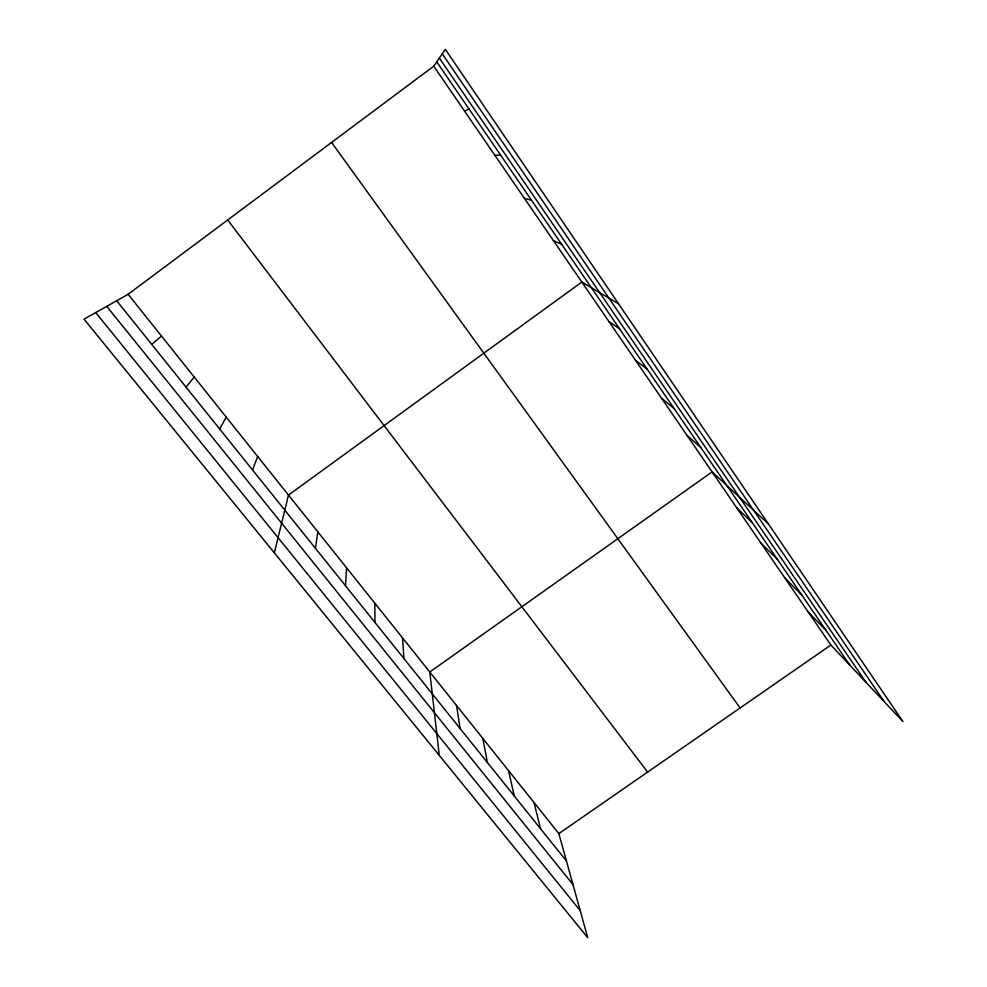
<?xml version="1.0" encoding="UTF-8"?>
<svg xmlns="http://www.w3.org/2000/svg" width="987" height="987" viewBox="0 0 987 987"><rect width="100%" height="100%" fill="white"/><g stroke="black" fill="none" stroke-linecap="round" stroke-linejoin="round"><path stroke-width="1.48" d="M345.499 585.772L346.585 567.821M315.445 548.328L317.802 531.783M274.337 552.831L288.475 495.067L581.824 282.035L618.59 303.86M252.561 469.985L257.669 456.5M219.657 429L226.257 417.156M433.749 66.191L445.334 49.35L902.945 721.559L830.881 645.042L433.749 66.191L128.125 294.286L84.055 319.171L587.697 937.65L558.852 833.608L128.125 294.286M186.062 387.151L194.205 377.034M151.751 344.401L161.498 336.086M558.852 833.608L830.881 645.042M464.593 111.149L469.01 108.977M494.808 155.193L500.594 155.107M524.405 198.338L531.512 200.25M553.399 240.606L561.763 244.443M608.88 321.466L619.565 328.856M635.418 360.144L647.188 369.187M661.463 398.106L674.257 408.729M687.014 435.353L700.807 447.506M768.417 523.937L712.096 471.909L429.789 672.011L439.264 755.376M736.721 507.799L752.378 522.826M760.903 543.047L777.435 559.432M784.653 577.654L802.024 595.334M807.971 611.656L826.156 630.582M95.714 312.583L580.196 910.594M106.781 306.34L572.991 884.599M116.7 300.739L566.464 861.034M227.689 219.99L647.62 772.068M331.583 142.436L740.102 707.963M436.735 61.836L849.856 665.189M442.262 53.816L884.167 701.621M439.351 58.048L866.154 682.498M533.942 802.419L540.605 828.821M508.589 770.674L514.264 796.015M482.791 738.375L487.442 762.606M456.525 705.483L460.115 728.566M402.56 637.91L403.905 658.526M374.826 603.193L374.986 622.501"/></g></svg>
